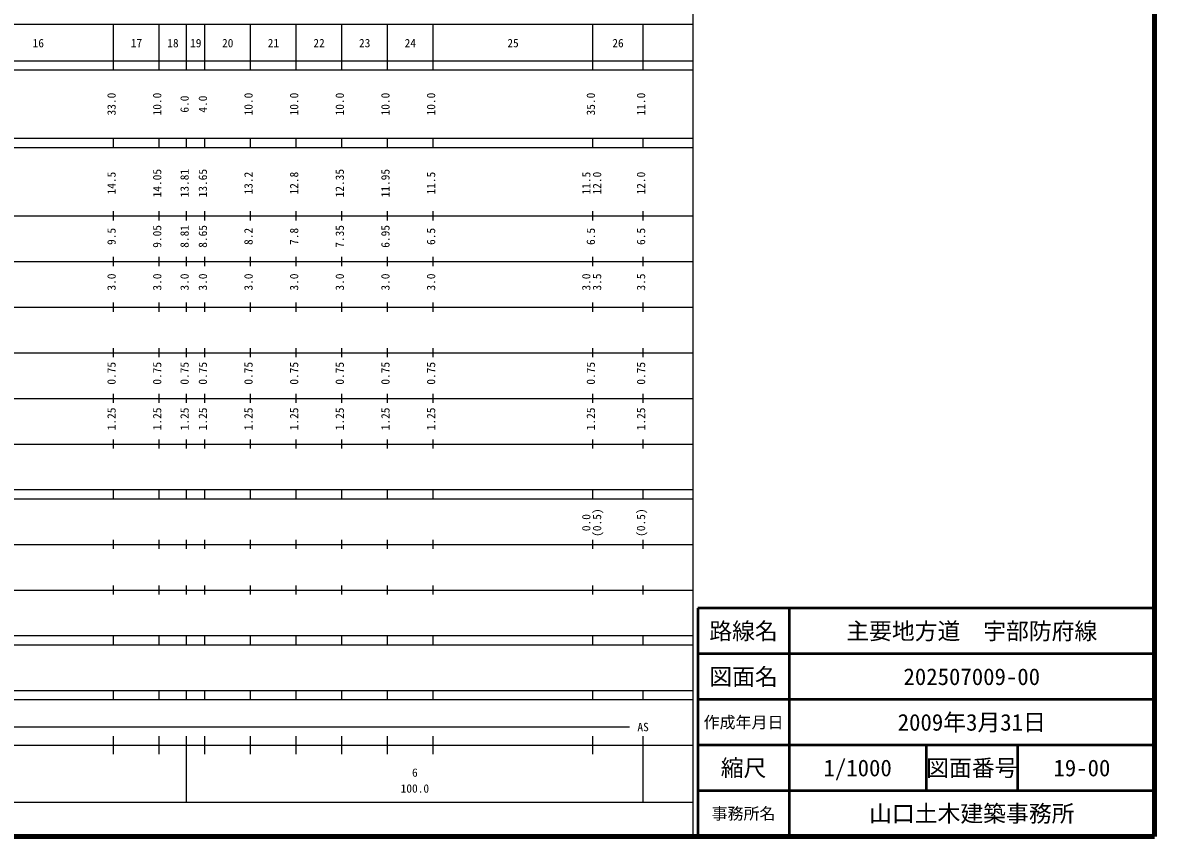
# Model space of a CAD drawing. Units: millimetres on the paper, enlarged 1000 times. Extents: x 40000 to 680000, y 20000 to 380000.
# Drawn here: x 432068 to 680000, y 20000 to 198357 of the extents above; entities that cross this region are included whole.
import ezdxf
from ezdxf.enums import TextEntityAlignment as Align

# ---------------------------------------------------------------- set-up
doc = ezdxf.new("R2010")
doc.units = ezdxf.units.MM
doc.header["$LTSCALE"] = 1000
for name, color, linetype, lineweight in [('M-TTL', 2, 'Continuous', 140), ('M-TTL-BAND', 7, 'Continuous', 25), ('M-TTL-FRAM', 2, 'Continuous', 50), ('M-TTL-LINE', 7, 'Continuous', 50)]:
    doc.layers.add(name, color=color, linetype=linetype, lineweight=lineweight)
doc.layers.add('M-TTL-TXT', color=7, linetype='Continuous')
doc.styles.add('ＭＳ ゴシック', font='')
doc.styles.get('ＭＳ ゴシック').set_extended_font_data('MS Gothic')

msp = doc.modelspace()

# ---------------------------------------------------------------- linework, layer by layer
at = {"layer": 'M-TTL'}
for p, q in [((680000, 20000), (680000, 380000)), ((40000, 20000), (680000, 20000))]:
    msp.add_line(p, q, dxfattribs=at)
at = {"layer": 'M-TTL-BAND'}
for p, q in [((579000, 20000), (579000, 370000)), ((68000, 198000), (579000, 198000)), ((452000, 188000), (452000, 198000)), ((462000, 188000), (462000, 198000)), ((468000, 188000), (468000, 198000)), ((472000, 188000), (472000, 198000)), ((482000, 188000), (482000, 198000)), ((492000, 188000), (492000, 198000)), ((502000, 188000), (502000, 198000)), ((512000, 188000), (512000, 198000)), ((522000, 188000), (522000, 198000)), ((557000, 188000), (557000, 198000)), ((568000, 188000), (568000, 198000)), ((40000, 190000), (579000, 190000)), ((40000, 188000), (579000, 188000)), ((40000, 173000), (579000, 173000)), ((452000, 171000), (452000, 173000)), ((462000, 171000), (462000, 173000)), ((468000, 171000), (468000, 173000)), ((472000, 171000), (472000, 173000)), ((482000, 171000), (482000, 173000)), ((492000, 171000), (492000, 173000)), ((502000, 171000), (502000, 173000)), ((512000, 171000), (512000, 173000)), ((522000, 171000), (522000, 173000)), ((557000, 171000), (557000, 173000)), ((568000, 171000), (568000, 173000)), ((40000, 171000), (579000, 171000)), ((452000, 155000), (452000, 157000)), ((462000, 155000), (462000, 157000)), ((468000, 155000), (468000, 157000)), ((472000, 155000), (472000, 157000)), ((482000, 155000), (482000, 157000)), ((492000, 155000), (492000, 157000)), ((502000, 155000), (502000, 157000)), ((512000, 155000), (512000, 157000)), ((522000, 155000), (522000, 157000)), ((557000, 155000), (557000, 157000)), ((568000, 155000), (568000, 157000)), ((40000, 156000), (579000, 156000)), ((452000, 145000), (452000, 147000)), ((462000, 145000), (462000, 147000)), ((468000, 145000), (468000, 147000)), ((472000, 145000), (472000, 147000)), ((482000, 145000), (482000, 147000)), ((492000, 145000), (492000, 147000)), ((502000, 145000), (502000, 147000)), ((512000, 145000), (512000, 147000)), ((522000, 145000), (522000, 147000)), ((557000, 145000), (557000, 147000)), ((568000, 145000), (568000, 147000)), ((46000, 146000), (579000, 146000)), ((452000, 135000), (452000, 137000)), ((462000, 135000), (462000, 137000)), ((468000, 135000), (468000, 137000)), ((472000, 135000), (472000, 137000)), ((482000, 135000), (482000, 137000)), ((492000, 135000), (492000, 137000)), ((502000, 135000), (502000, 137000)), ((512000, 135000), (512000, 137000)), ((522000, 135000), (522000, 137000)), ((557000, 135000), (557000, 137000)), ((568000, 135000), (568000, 137000)), ((52000, 136000), (579000, 136000)), ((452000, 125000), (452000, 127000)), ((462000, 125000), (462000, 127000)), ((468000, 125000), (468000, 127000)), ((472000, 125000), (472000, 127000)), ((482000, 125000), (482000, 127000)), ((492000, 125000), (492000, 127000)), ((502000, 125000), (502000, 127000)), ((512000, 125000), (512000, 127000)), ((522000, 125000), (522000, 127000)), ((557000, 125000), (557000, 127000)), ((568000, 125000), (568000, 127000)), ((46000, 126000), (579000, 126000)), ((452000, 115000), (452000, 117000)), ((462000, 115000), (462000, 117000)), ((468000, 115000), (468000, 117000)), ((472000, 115000), (472000, 117000)), ((482000, 115000), (482000, 117000)), ((492000, 115000), (492000, 117000)), ((502000, 115000), (502000, 117000)), ((512000, 115000), (512000, 117000)), ((522000, 115000), (522000, 117000)), ((557000, 115000), (557000, 117000)), ((568000, 115000), (568000, 117000)), ((52000, 116000), (579000, 116000)), ((452000, 105000), (452000, 107000)), ((462000, 105000), (462000, 107000)), ((468000, 105000), (468000, 107000)), ((472000, 105000), (472000, 107000)), ((482000, 105000), (482000, 107000)), ((492000, 105000), (492000, 107000)), ((502000, 105000), (502000, 107000)), ((512000, 105000), (512000, 107000)), ((522000, 105000), (522000, 107000)), ((557000, 105000), (557000, 107000)), ((568000, 105000), (568000, 107000)), ((46000, 106000), (579000, 106000)), ((40000, 96000), (579000, 96000)), ((452000, 94000), (452000, 96000)), ((462000, 94000), (462000, 96000)), ((468000, 94000), (468000, 96000)), ((472000, 94000), (472000, 96000)), ((482000, 94000), (482000, 96000)), ((492000, 94000), (492000, 96000)), ((502000, 94000), (502000, 96000)), ((512000, 94000), (512000, 96000)), ((522000, 94000), (522000, 96000)), ((557000, 94000), (557000, 96000)), ((568000, 94000), (568000, 96000)), ((40000, 94000), (579000, 94000)), ((452000, 83000), (452000, 85000)), ((462000, 83000), (462000, 85000)), ((468000, 83000), (468000, 85000)), ((472000, 83000), (472000, 85000)), ((482000, 83000), (482000, 85000)), ((492000, 83000), (492000, 85000)), ((502000, 83000), (502000, 85000)), ((512000, 83000), (512000, 85000)), ((522000, 83000), (522000, 85000)), ((557000, 83000), (557000, 85000)), ((568000, 83000), (568000, 85000)), ((49000, 84000), (579000, 84000)), ((452000, 73000), (452000, 75000)), ((462000, 73000), (462000, 75000)), ((468000, 73000), (468000, 75000)), ((472000, 73000), (472000, 75000)), ((482000, 73000), (482000, 75000)), ((492000, 73000), (492000, 75000)), ((502000, 73000), (502000, 75000)), ((512000, 73000), (512000, 75000)), ((522000, 73000), (522000, 75000)), ((557000, 73000), (557000, 75000)), ((568000, 73000), (568000, 75000)), ((40000, 74000), (579000, 74000)), ((40000, 64000), (579000, 64000)), ((40000, 62000), (579000, 62000)), ((452000, 62000), (452000, 64000)), ((462000, 62000), (462000, 64000)), ((468000, 62000), (468000, 64000)), ((472000, 62000), (472000, 64000)), ((482000, 62000), (482000, 64000)), ((492000, 62000), (492000, 64000)), ((502000, 62000), (502000, 64000)), ((512000, 62000), (512000, 64000)), ((522000, 62000), (522000, 64000)), ((557000, 62000), (557000, 64000)), ((568000, 62000), (568000, 64000)), ((40000, 52000), (579000, 52000)), ((40000, 50000), (579000, 50000)), ((452000, 50000), (452000, 52000)), ((462000, 50000), (462000, 52000)), ((468000, 50000), (468000, 52000)), ((472000, 50000), (472000, 52000)), ((482000, 50000), (482000, 52000)), ((492000, 50000), (492000, 52000)), ((502000, 50000), (502000, 52000)), ((512000, 50000), (512000, 52000)), ((522000, 50000), (522000, 52000)), ((557000, 50000), (557000, 52000)), ((568000, 50000), (568000, 52000)), ((71000, 44000), (565000, 44000)), ((40000, 40000), (579000, 40000)), ((452000, 38000), (452000, 42000)), ((462000, 38000), (462000, 42000)), ((468000, 27500), (468000, 42000)), ((472000, 38000), (472000, 42000)), ((482000, 38000), (482000, 42000)), ((492000, 38000), (492000, 42000)), ((502000, 38000), (502000, 42000)), ((512000, 38000), (512000, 42000)), ((522000, 38000), (522000, 42000)), ((557000, 38000), (557000, 42000)), ((568000, 27500), (568000, 42000)), ((68000, 27500), (579000, 27500))]:
    msp.add_line(p, q, dxfattribs=at)
at = {"layer": 'M-TTL-FRAM'}
for p, q in [((680000, 70000), (580000, 70000)), ((580000, 70000), (580000, 20000))]:
    msp.add_line(p, q, dxfattribs=at)
at = {"layer": 'M-TTL-LINE'}
for p, q in [((600000, 70000), (600000, 20000)), ((680000, 60000), (580000, 60000)), ((680000, 50000), (580000, 50000)), ((680000, 40000), (580000, 40000)), ((630000, 40000), (630000, 30000)), ((650000, 40000), (650000, 30000)), ((680000, 30000), (580000, 30000))]:
    msp.add_line(p, q, dxfattribs=at)

# ---------------------------------------------------------------- texts
at = {"layer": 'M-TTL-BAND', "style": 'ＭＳ ゴシック'}
for s, p in [('16', (435500, 192405)), ('17', (457000, 192405)), ('18', (465000, 192405)), ('19', (470000, 192405)), ('20', (477000, 192405)), ('21', (487000, 192405)), ('22', (497000, 192405)), ('23', (507000, 192405)), ('24', (517000, 192405)), ('25', (539500, 192405)), ('26', (562500, 192405)), ('AS', (568000, 42500)), ('6', (518000, 32523)), ('100.0', (518000, 29033))]:
    msp.add_text(s, height=1833, dxfattribs=at).set_placement(p, align=Align.BOTTOM_CENTER)
for s, p in [('33.0', (453000, 180500)), ('10.0', (463000, 180500)), ('6.0', (469000, 180500)), ('4.0', (473000, 180500)), ('10.0', (483000, 180500)), ('10.0', (493000, 180500)), ('10.0', (503000, 180500)), ('10.0', (513000, 180500)), ('10.0', (523000, 180500)), ('35.0', (558000, 180500)), ('11.0', (569000, 180500)), ('14.05', (463000, 163174)), ('13.81', (469000, 163174)), ('13.65', (473000, 163174)), ('12.35', (503000, 163174)), ('11.95', (513000, 163174)), ('14.5', (453000, 163174)), ('13.2', (483000, 163174)), ('12.8', (493000, 163174)), ('11.5', (523000, 163174)), ('11.5', (557000, 163174)), ('12.0', (559370, 163174)), ('12.0', (569000, 163174)), ('9.05', (463000, 151500)), ('8.81', (469000, 151500)), ('8.65', (473000, 151500)), ('7.35', (503000, 151500)), ('6.95', (513000, 151500)), ('9.5', (453000, 151500)), ('8.2', (483000, 151500)), ('7.8', (493000, 151500)), ('6.5', (523000, 151500)), ('6.5', (558000, 151500)), ('6.5', (569000, 151500)), ('3.0', (453000, 141500)), ('3.0', (463000, 141500)), ('3.0', (469000, 141500)), ('3.0', (473000, 141500)), ('3.0', (483000, 141500)), ('3.0', (493000, 141500)), ('3.0', (503000, 141500)), ('3.0', (513000, 141500)), ('3.0', (523000, 141500)), ('3.0', (557000, 141500)), ('3.5', (559370, 141500)), ('3.5', (569000, 141500)), ('0.75', (453000, 121500)), ('0.75', (463000, 121500)), ('0.75', (469000, 121500)), ('0.75', (473000, 121500)), ('0.75', (483000, 121500)), ('0.75', (493000, 121500)), ('0.75', (503000, 121500)), ('0.75', (513000, 121500)), ('0.75', (523000, 121500)), ('0.75', (558000, 121500)), ('0.75', (569000, 121500)), ('1.25', (453000, 111500)), ('1.25', (463000, 111500)), ('1.25', (469000, 111500)), ('1.25', (473000, 111500)), ('1.25', (483000, 111500)), ('1.25', (493000, 111500)), ('1.25', (503000, 111500)), ('1.25', (513000, 111500)), ('1.25', (523000, 111500)), ('1.25', (558000, 111500)), ('1.25', (569000, 111500)), ('0.0', (557000, 88764)), ('(0.5)', (559370, 88764)), ('(0.5)', (569000, 88764))]:
    msp.add_text(s, height=1833, rotation=90, dxfattribs=at).set_placement(p, align=Align.BOTTOM_CENTER)
at = {"layer": 'M-TTL-TXT', "style": 'ＭＳ ゴシック'}
for s, height, p in [('路線名', 3666, (590000, 65000)), ('主要地方道\u3000宇部防府線', 3666, (640000, 65000)), ('図面名', 3666, (590000, 55000)), ('202507009-00', 3666, (640000, 55000)), ('2009年3月31日', 3666, (640000, 45000)), ('作成年月日', 2566, (590000, 45000)), ('縮尺', 3666, (590000, 35000)), ('図面番号', 3666, (640000, 35000)), ('1/1000', 3666, (615000, 35000)), ('19-00', 3666, (664125, 35000)), ('山口土木建築事務所', 3666, (640000, 25000)), ('事務所名', 2566, (590000, 25000))]:
    msp.add_text(s, height=height, dxfattribs=at).set_placement(p, align=Align.MIDDLE_CENTER)

doc.saveas('drawing.dxf')
